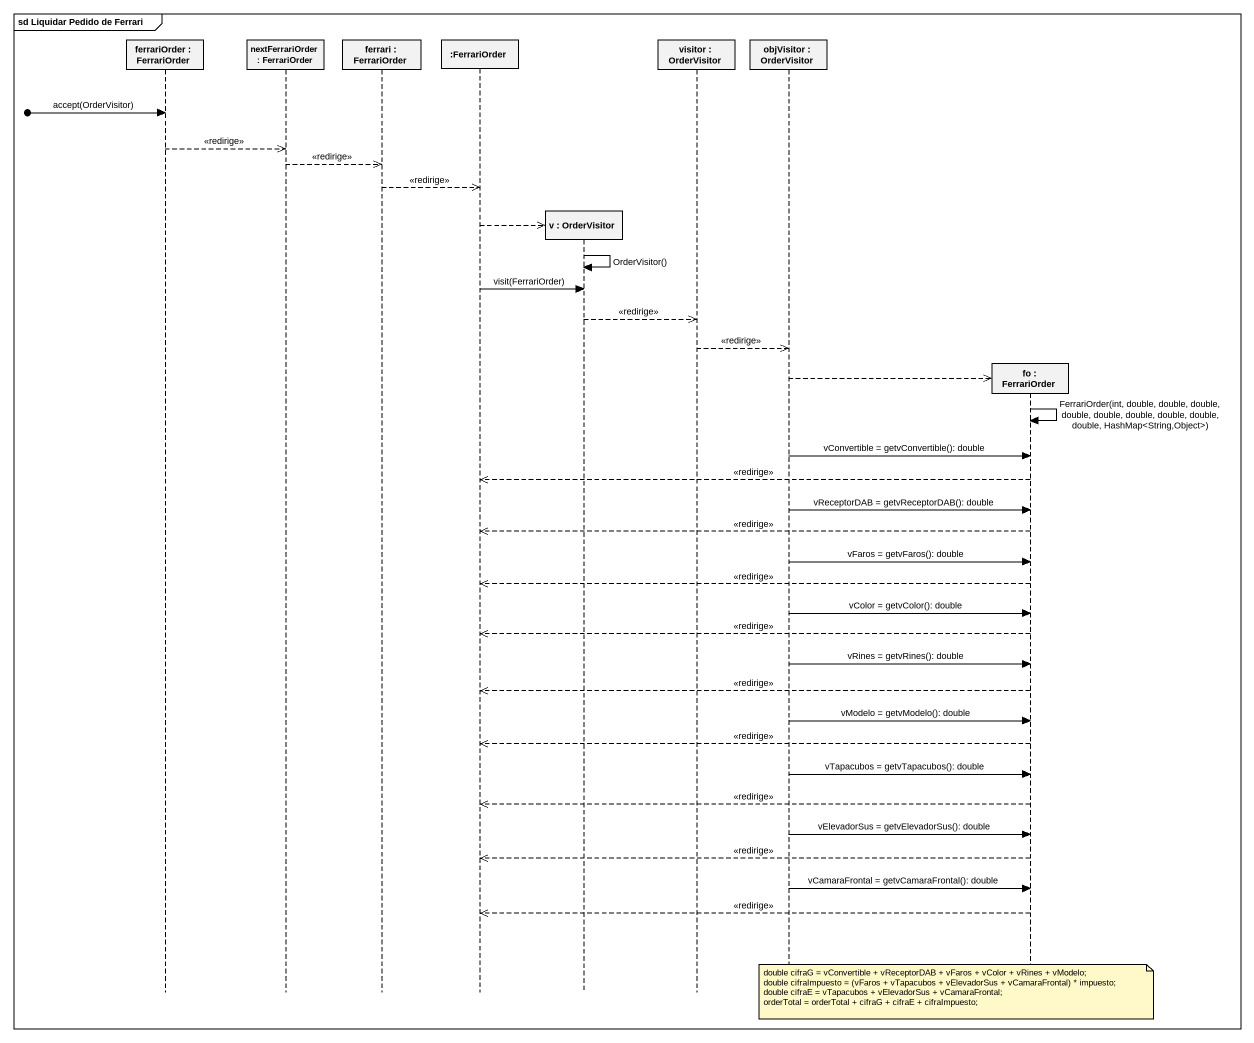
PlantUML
@startuml
mainframe sd Liquidar Pedido de Ferrari
hide footbox
participant "ferrariOrder : FerrariOrder" as ferrariOrder
participant "nextFerrariOrder : FerrariOrder" as nextFerrariOrder
participant "ferrari : FerrariOrder" as ferrari
participant ":FerrariOrder" as FerrariOrder
participant "v : OrderVisitor" as v
participant "visitor : OrderVisitor" as visitor
participant "objVisitor : OrderVisitor" as objVisitor
participant "fo : FerrariOrder" as fo

[o-> ferrariOrder : accept(OrderVisitor)
ferrariOrder -->> nextFerrariOrder : <<redirige>>
nextFerrariOrder -->> ferrari : <<redirige>>
ferrari -->> FerrariOrder : <<redirige>>
FerrariOrder -->> v **
v -> v : OrderVisitor()
FerrariOrder -> v : visit(FerrariOrder)
v -->> visitor : <<redirige>>
visitor -->> objVisitor : <<redirige>>
objVisitor -->> fo **
fo -> fo : FerrariOrder(int, double, double, double, double, double, double, double, double, double, HashMap<String,Object>)
objVisitor -> fo : vConvertible = getvConvertible(): double
fo -->> FerrariOrder : <<redirige>>
objVisitor -> fo : vReceptorDAB = getvReceptorDAB(): double
fo -->> FerrariOrder : <<redirige>>
objVisitor -> fo : vFaros = getvFaros(): double
fo -->> FerrariOrder : <<redirige>>
objVisitor -> fo : vColor = getvColor(): double
fo -->> FerrariOrder : <<redirige>>
objVisitor -> fo : vRines = getvRines(): double
fo -->> FerrariOrder : <<redirige>>
objVisitor -> fo : vModelo = getvModelo(): double
fo -->> FerrariOrder : <<redirige>>
objVisitor -> fo : vTapacubos = getvTapacubos(): double
fo -->> FerrariOrder : <<redirige>>
objVisitor -> fo : vElevadorSus = getvElevadorSus(): double
fo -->> FerrariOrder : <<redirige>>
objVisitor -> fo : vCamaraFrontal = getvCamaraFrontal(): double
fo -->> FerrariOrder : <<redirige>>
note over fo
  double cifraG = vConvertible + vReceptorDAB + vFaros + vColor + vRines + vModelo;
  double cifraImpuesto = (vFaros + vTapacubos + vElevadorSus + vCamaraFrontal) * impuesto;
  double cifraE = vTapacubos + vElevadorSus + vCamaraFrontal;
  orderTotal = orderTotal + cifraG + cifraE + cifraImpuesto;
end note
@enduml
